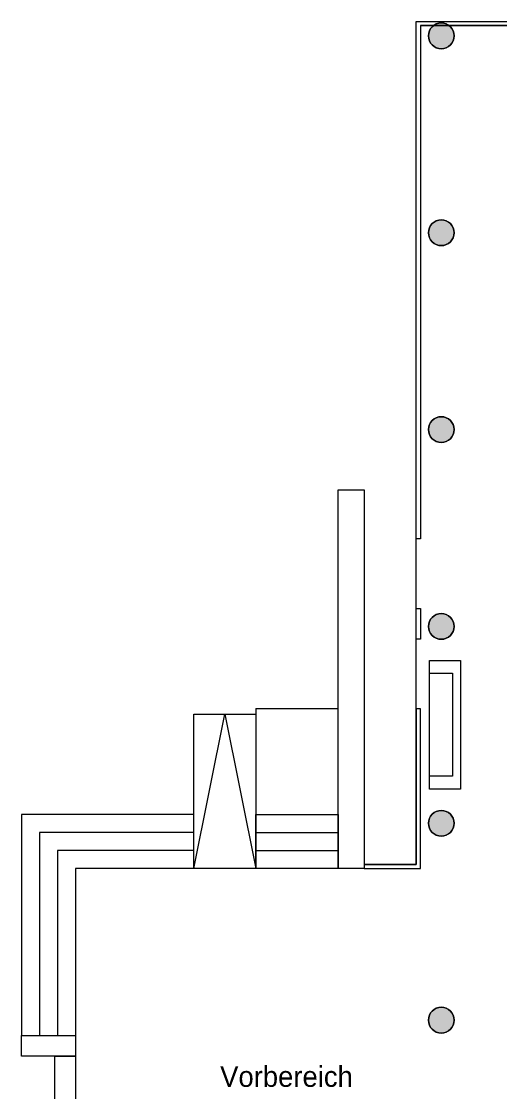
# Model space of a CAD drawing. Header units: inches. Extents: x 50200 to 250609, y 23637 to 115190.
# Drawn here: x 52299 to 61581, y 46683 to 67449 of the extents above; entities that cross this region are included whole.
import ezdxf

# ---------------------------------------------------------------- set-up
doc = ezdxf.new("R2010")
doc.units = ezdxf.units.IN
doc.header["$LTSCALE"] = 200
doc.header["$MEASUREMENT"] = 0
doc.linetypes.add('Volllinie', pattern=[0])
doc.layers.add('Grundebene', color=7, linetype='Continuous')
doc.styles.add('ARIAL', font='arial.ttf', dxfattribs={"height": 0.2})

# ---------------------------------------------------------------- blocks, each defined once
blk = doc.blocks.new('Color_Area-705')
at = {"layer": 'Grundebene', "true_color": 0x000000, "transparency": 33554687}
h = blk.add_hatch(color=18, dxfattribs=at)
edge = h.paths.add_edge_path(flags=0)
edge.add_arc((60449, 67169), 250, 0, 360)
edge.add_arc((60449, 67169), 250, 0, 360)
edge.add_arc((60449, 67169), 250, 0, 360)
edge.add_arc((60449, 67169), 250, 0, 360)
at = {"layer": 'Grundebene', "color": 18, "linetype": 'Volllinie', "lineweight": 13, "true_color": 0x000000}
for start, end in [(90, 180), (0, 90), (180, 270), (270, 0)]:
    blk.add_arc((60449, 67169), 250, start, end, dxfattribs=at)
blk = doc.blocks.new('Color_Area-70A')
at = {"layer": 'Grundebene', "true_color": 0x000000, "transparency": 33554687}
h = blk.add_hatch(color=18, dxfattribs=at)
edge = h.paths.add_edge_path(flags=0)
edge.add_arc((60449, 63349), 250, 0, 360)
edge.add_arc((60449, 63349), 250, 0, 360)
edge.add_arc((60449, 63349), 250, 0, 360)
edge.add_arc((60449, 63349), 250, 0, 360)
at = {"layer": 'Grundebene', "color": 18, "linetype": 'Volllinie', "lineweight": 13, "true_color": 0x000000}
for start, end in [(90, 180), (0, 90), (180, 270), (270, 0)]:
    blk.add_arc((60449, 63349), 250, start, end, dxfattribs=at)
blk = doc.blocks.new('Color_Area-70F')
at = {"layer": 'Grundebene', "true_color": 0x000000, "transparency": 33554687}
h = blk.add_hatch(color=18, dxfattribs=at)
edge = h.paths.add_edge_path(flags=0)
edge.add_arc((60449, 59529), 250, 0, 360)
edge.add_arc((60449, 59529), 250, 0, 360)
edge.add_arc((60449, 59529), 250, 0, 360)
edge.add_arc((60449, 59529), 250, 0, 360)
at = {"layer": 'Grundebene', "color": 18, "linetype": 'Volllinie', "lineweight": 13, "true_color": 0x000000}
for start, end in [(90, 180), (0, 90), (180, 270), (270, 0)]:
    blk.add_arc((60449, 59529), 250, start, end, dxfattribs=at)
blk = doc.blocks.new('Color_Area-714')
at = {"layer": 'Grundebene', "true_color": 0x000000, "transparency": 33554687}
h = blk.add_hatch(color=18, dxfattribs=at)
edge = h.paths.add_edge_path(flags=0)
edge.add_arc((60449, 55709), 250, 0, 360)
edge.add_arc((60449, 55709), 250, 0, 360)
edge.add_arc((60449, 55709), 250, 0, 360)
edge.add_arc((60449, 55709), 250, 0, 360)
at = {"layer": 'Grundebene', "color": 18, "linetype": 'Volllinie', "lineweight": 13, "true_color": 0x000000}
for start, end in [(90, 180), (0, 90), (180, 270), (270, 0)]:
    blk.add_arc((60449, 55709), 250, start, end, dxfattribs=at)
blk = doc.blocks.new('Color_Area-719')
at = {"layer": 'Grundebene', "true_color": 0x000000, "transparency": 33554687}
h = blk.add_hatch(color=18, dxfattribs=at)
edge = h.paths.add_edge_path(flags=0)
edge.add_arc((60449, 51889), 250, 0, 360)
edge.add_arc((60449, 51889), 250, 0, 360)
edge.add_arc((60449, 51889), 250, 0, 360)
edge.add_arc((60449, 51889), 250, 0, 360)
at = {"layer": 'Grundebene', "color": 18, "linetype": 'Volllinie', "lineweight": 13, "true_color": 0x000000}
for start, end in [(90, 180), (0, 90), (180, 270), (270, 0)]:
    blk.add_arc((60449, 51889), 250, start, end, dxfattribs=at)
blk = doc.blocks.new('Color_Area-71E')
at = {"layer": 'Grundebene', "true_color": 0x000000, "transparency": 33554687}
h = blk.add_hatch(color=18, dxfattribs=at)
edge = h.paths.add_edge_path(flags=0)
edge.add_arc((60449, 48069), 250, 0, 360)
edge.add_arc((60449, 48069), 250, 0, 360)
edge.add_arc((60449, 48069), 250, 0, 360)
edge.add_arc((60449, 48069), 250, 0, 360)
at = {"layer": 'Grundebene', "color": 18, "linetype": 'Volllinie', "lineweight": 13, "true_color": 0x000000}
for start, end in [(90, 180), (0, 90), (180, 270), (270, 0)]:
    blk.add_arc((60449, 48069), 250, start, end, dxfattribs=at)
blk = doc.blocks.new('Color_Area-C0F')
at = {"layer": 'Grundebene', "true_color": 0x000000, "transparency": 33554687}
h = blk.add_hatch(color=18, dxfattribs=at)
edge = h.paths.add_edge_path(flags=0)
edge.add_arc((60449, 67169), 250, 0, 360)
at = {"layer": 'Grundebene', "color": 18, "linetype": 'Volllinie', "lineweight": 13, "true_color": 0x000000}
blk.add_circle((60449, 67169), 250, dxfattribs=at)
blk = doc.blocks.new('Color_Area-C12')
at = {"layer": 'Grundebene', "true_color": 0x000000, "transparency": 33554687}
h = blk.add_hatch(color=18, dxfattribs=at)
edge = h.paths.add_edge_path(flags=0)
edge.add_arc((60449, 63349), 250, 0, 360)
at = {"layer": 'Grundebene', "color": 18, "linetype": 'Volllinie', "lineweight": 13, "true_color": 0x000000}
blk.add_circle((60449, 63349), 250, dxfattribs=at)
blk = doc.blocks.new('Color_Area-C15')
at = {"layer": 'Grundebene', "true_color": 0x000000, "transparency": 33554687}
h = blk.add_hatch(color=18, dxfattribs=at)
edge = h.paths.add_edge_path(flags=0)
edge.add_arc((60449, 59529), 250, 0, 360)
at = {"layer": 'Grundebene', "color": 18, "linetype": 'Volllinie', "lineweight": 13, "true_color": 0x000000}
blk.add_circle((60449, 59529), 250, dxfattribs=at)
blk = doc.blocks.new('Color_Area-C18')
at = {"layer": 'Grundebene', "true_color": 0x000000, "transparency": 33554687}
h = blk.add_hatch(color=18, dxfattribs=at)
edge = h.paths.add_edge_path(flags=0)
edge.add_arc((60449, 55709), 250, 0, 360)
at = {"layer": 'Grundebene', "color": 18, "linetype": 'Volllinie', "lineweight": 13, "true_color": 0x000000}
blk.add_circle((60449, 55709), 250, dxfattribs=at)
blk = doc.blocks.new('Color_Area-C1B')
at = {"layer": 'Grundebene', "true_color": 0x000000, "transparency": 33554687}
h = blk.add_hatch(color=18, dxfattribs=at)
edge = h.paths.add_edge_path(flags=0)
edge.add_arc((60449, 51889), 250, 0, 360)
at = {"layer": 'Grundebene', "color": 18, "linetype": 'Volllinie', "lineweight": 13, "true_color": 0x000000}
blk.add_circle((60449, 51889), 250, dxfattribs=at)
blk = doc.blocks.new('Color_Area-C1E')
at = {"layer": 'Grundebene', "true_color": 0x000000, "transparency": 33554687}
h = blk.add_hatch(color=18, dxfattribs=at)
edge = h.paths.add_edge_path(flags=0)
edge.add_arc((60449, 48069), 250, 0, 360)
at = {"layer": 'Grundebene', "color": 18, "linetype": 'Volllinie', "lineweight": 13, "true_color": 0x000000}
blk.add_circle((60449, 48069), 250, dxfattribs=at)

msp = doc.modelspace()

# ---------------------------------------------------------------- linework, layer by layer
at = {"layer": 'Grundebene', "color": 18, "linetype": 'Volllinie', "lineweight": 13, "true_color": 0x000000}
for p, q in [((59964, 51090), (59964, 67449)), ((59964, 67449), (62149, 67449)), ((59964, 57409), (59964, 67449)), ((59964, 67449), (62149, 67449)), ((62149, 67369), (60044, 67369)), ((60044, 67369), (60044, 57409)), ((60044, 67369), (62149, 67369)), ((58449, 58360), (58949, 58360)), ((58449, 51010), (58449, 58360)), ((58949, 58360), (58949, 51090)), ((58949, 58360), (58949, 51010)), ((60044, 57409), (59964, 57409)), ((59964, 55459), (59964, 56059)), ((59964, 56059), (60044, 56059)), ((60044, 56059), (60044, 55459)), ((60044, 55459), (59964, 55459)), ((55649, 54010), (56849, 54010)), ((55649, 51010), (55649, 54010)), ((56849, 54115), (56849, 51010)), ((56849, 54115), (58449, 54115)), ((60044, 54109), (59964, 54109)), ((59964, 54109), (59964, 51090)), ((60044, 51010), (60044, 54109)), ((56849, 51710), (58449, 51710)), ((57449, 51710), (58449, 51710)), ((56849, 51360), (58449, 51360)), ((58949, 51090), (59964, 51090)), ((59964, 51090), (58949, 51090)), ((58949, 51090), (58949, 51010)), ((56849, 51010), (55649, 51010)), ((58949, 51010), (58449, 51010)), ((58949, 51010), (60044, 51010)), ((52299, 47369), (52299, 47769)), ((52299, 47769), (53349, 47769)), ((53349, 47769), (53349, 47369)), ((53349, 47369), (52299, 47369)), ((52949, 47369), (53349, 47369)), ((52949, 44613), (52949, 47369)), ((53349, 47369), (53349, 44613))]:
    msp.add_line(p, q, dxfattribs=at)
for points in [[(60819, 52551), (60219, 52551), (60219, 55051), (60819, 55051), (60819, 52551)], [(60219, 52801), (60219, 54801), (60669, 54801), (60669, 52801), (60219, 52801)], [(55649, 51010), (56249, 54010), (56849, 51010)], [(55649, 52060), (52299, 52060), (52299, 47769), (52649, 47769)], [(56849, 52060), (58449, 52060), (58449, 51010), (56849, 51010), (56849, 52060)], [(55649, 51710), (52652, 51710), (52649, 47769), (52999, 47769)], [(55649, 51360), (52999, 51360), (52999, 47769), (53349, 47769)], [(55649, 51010), (53349, 51010), (53349, 44613)]]:
    msp.add_lwpolyline(points, dxfattribs=at)
for centre in [(60449, 67169), (60449, 63349), (60449, 59529), (60449, 55709), (60449, 51889), (60449, 48069)]:
    msp.add_circle(centre, 250, dxfattribs=at)

# ---------------------------------------------------------------- block references
at = {"layer": 'Grundebene'}
for name in ['Color_Area-705', 'Color_Area-C0F', 'Color_Area-70A', 'Color_Area-C12', 'Color_Area-70F', 'Color_Area-C15', 'Color_Area-714', 'Color_Area-C18', 'Color_Area-719', 'Color_Area-C1B', 'Color_Area-71E', 'Color_Area-C1E']:
    msp.add_blockref(name, (0, 0), dxfattribs=at)

# ---------------------------------------------------------------- texts
at = {"layer": 'Grundebene', "color": 18, "lineweight": 18, "true_color": 0x000000, "style": 'ARIAL', "width": 0.952891}
msp.add_text('Vorbereich', height=400, dxfattribs=at).set_placement((56157, 46775))

doc.saveas('drawing.dxf')
